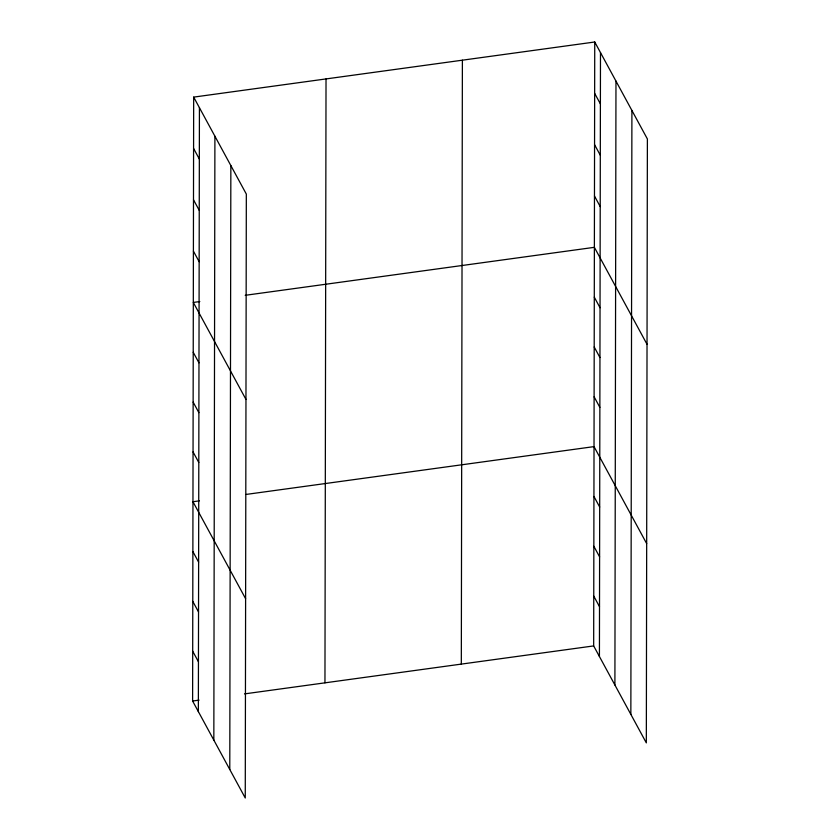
<?xml version="1.0" encoding="UTF-8"?>
<svg xmlns="http://www.w3.org/2000/svg" width="840" height="840" viewBox="0 0 840 840"><rect width="100%" height="100%" fill="white"/><g stroke="black" fill="none" stroke-linecap="round" stroke-linejoin="round"><path stroke-width="1.26" d="M193.672 97.114L246.33 194.082L245.259 798L192.612 701.022L193.672 97.114L594.741 42L647.388 138.978L646.327 742.885L593.67 645.918L594.741 42M198.356 711.617L199.427 107.698M213.833 740.124L214.904 136.206M229.782 769.493L230.853 165.575M324.954 682.836L326.025 78.928M461.318 664.104L462.389 60.186M599.424 656.502L600.485 52.595M614.901 685.01L615.972 81.102M630.851 714.378L631.911 110.471M199.804 301.55L193.316 302.442L245.963 399.42M245.217 295.312L594.374 247.328L647.031 344.306M199.447 500.84L192.959 501.732L245.616 598.71M246.162 494.424L594.027 446.618L646.674 543.596M192.612 701.022L199.091 700.13M244.514 693.893L593.67 645.918M594.647 93.335L600.4 103.919M594.562 144.669L600.306 155.253M594.468 195.993L600.212 206.588M594.29 297.15L600.033 307.744M594.195 346.973L599.949 357.567M594.111 396.795L599.865 407.39M593.933 496.451L599.687 507.034M593.849 546.273L599.602 556.857M593.764 596.096L599.508 606.679M193.589 148.439L199.332 159.033M193.494 199.773L199.248 210.368M193.4 251.108L199.154 261.702M193.221 352.264L198.975 362.849M193.137 402.087L198.881 412.671M193.053 451.909L198.797 462.504M192.875 551.554L198.618 562.149M192.78 601.377L198.534 611.972M192.696 651.2L198.45 661.794"/></g></svg>
